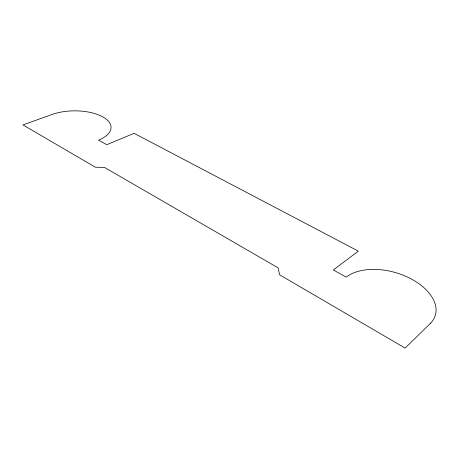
<?xml version="1.0" encoding="UTF-8"?>
<svg xmlns="http://www.w3.org/2000/svg" width="459" height="459" viewBox="0 0 459 459"><rect width="100%" height="100%" fill="white"/><g stroke="black" fill="none" stroke-linecap="round" stroke-linejoin="round"><path stroke-width="0.69" d="M430.215 323.543L405.102 348.083L279.577 274.78L278.171 267.895L104.652 167.512L95.323 167.179L22.95 124.917L52.074 114.463A36.611 16.794 -0.4 0 1 102.713 116.827A36.611 16.794 -0.4 0 1 98.536 140.15L106.758 144.7L134.12 133.328L358.347 251.153L333.303 269.955L346.224 277.104A50.169 29.818 16.1 0 1 412.188 279.468A50.169 29.818 16.1 0 1 430.215 323.543"/></g></svg>
